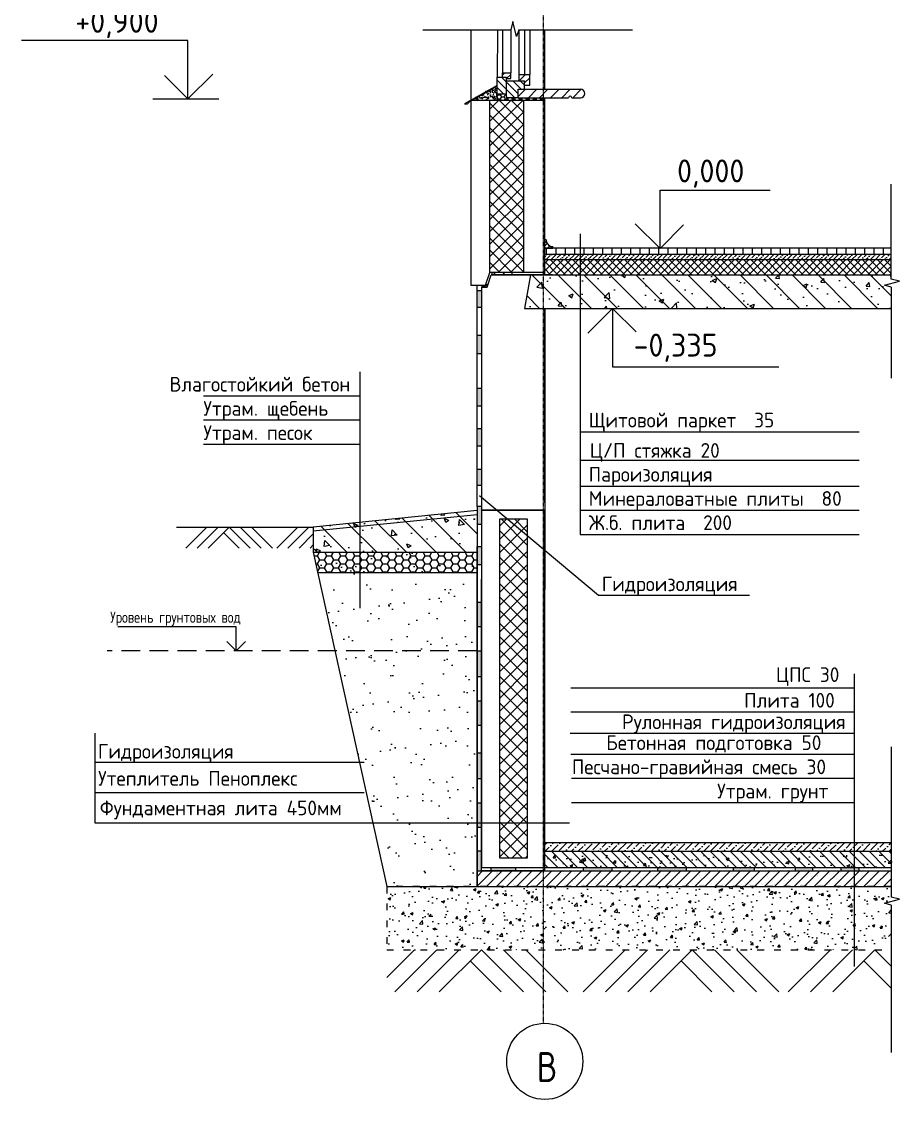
# Model space of a CAD drawing. Header units: inches. Extents: x -2431 to 214825, y 3 to 92804.
# Drawn here: x 187219 to 210677, y 3666 to 32452 of the extents above; entities that cross this region are included whole.
import ezdxf
from ezdxf.enums import TextEntityAlignment as Align

# ---------------------------------------------------------------- set-up
doc = ezdxf.new("R2010")
doc.units = ezdxf.units.IN
doc.header["$MEASUREMENT"] = 0
for name, pattern in [('ACAD_ISO03W100', [30, 12, -18]), ('DASHDOTX2', [50.8, 25.4, -12.7, 0, -12.7]), ('HIDDEN', [0.375, 0.25, -0.125])]:
    doc.linetypes.add(name, pattern=pattern)
for name, color, linetype in [('БЕТОН_ПОДГОТОВКА', 250, 'Continuous'), ('ВЫНОСКИ_Р_СТ', 130, 'Continuous'), ('ГЕРМЕТИК', 50, 'Continuous'), ('НЕНЕСУЩ_СТЕНЫ', 232, 'Continuous'), ('ОКНА_Р_СТ', 90, 'Continuous'), ('ОТМОСТКА', 100, 'Continuous'), ('ПАРКЕТ', 30, 'Continuous'), ('ПЛИТЫ_ПЕРЕКРЫТИЯ', 10, 'Continuous'), ('ПОВ-ТЬ_ЗЕМЛИ', 250, 'Continuous'), ('ПРОКЛАДКА', 250, 'Continuous'), ('ПРОЁМЫ', 134, 'Continuous'), ('РАЗДЕЛИТ_ЛИНИИ', 60, 'Continuous'), ('РЕБРИСТЫЕ_ПАНЕЛИ', 10, 'Continuous'), ('СТЫКИ_ГОРИЗ', 190, 'Continuous'), ('УПРУГ_РЕЗ_ПРОКЛАДКА', 130, 'Continuous'), ('УТЕПЛИТЕЛЬ', 30, 'Continuous'), ('УТРАМБОВ_ГРУНТ', 210, 'Continuous'), ('Фундамент', 30, 'Continuous'), ('ШТРИХ_БП_А', 250, 'Continuous'), ('ШТРИХ_ОТМОСТ', 100, 'Continuous'), ('ШТРИХ_ПП', 20, 'Continuous'), ('ШТРИХ_УРП', 120, 'Continuous'), ('图框_标题栏属性', 1, 'Continuous')]:
    doc.layers.add(name, color=color, linetype=linetype)
doc.styles.add('Arial', font='arial.ttf', dxfattribs={"height": 250})
doc.styles.add('GOST-2.304_Type-B', font='GOST_Common.ttf')
doc.styles.get("Standard").update_dxf_attribs({"font": 'arial.ttf'})
doc.styles.add('Чертеж250', font='', dxfattribs={"height": 250})
doc.styles.get('Чертеж250').set_extended_font_data('GOST type B')

msp = doc.modelspace()

# ---------------------------------------------------------------- hatches: boundary and pattern name
h = msp.add_hatch()
h.set_pattern_fill('ANSI36', color=256, scale=700)
h.set_pattern_definition([(45, (-169450.48, -347814.536), (46.403883, 170.147569), [218.75, -43.75, 0, -43.75])])
h.paths.add_polyline_path([(202149.0399, 26242.46439), (201190.85854, 26242.46439), (201190.85854, 26085.46439), (202149.0399, 26085.46439)])
h.paths.add_polyline_path([(210457.25854, 26242.46439), (202149.0399, 26242.46439), (202149.0399, 26085.46439), (210457.25854, 26085.46439)])
h = msp.add_hatch()
h.set_pattern_fill('ANSI36', color=256, scale=1000)
h.set_pattern_definition([(45, (-169450.48, -347814.54), (66.29126, 243.067956), [312.5, -62.5, 0, -62.5])])
h.paths.add_polyline_path([(209473.82683, 10527.25629), (201190.85854, 10527.25629), (201190.85854, 10294.0015), (209473.82683, 10294.0015)])
h.paths.add_polyline_path([(210457.25854, 10527.25629), (209473.82683, 10527.25629), (209473.82683, 10294.0015), (210457.25854, 10294.0015)])
h = msp.add_hatch()
h.set_pattern_fill('ANSI31', color=256, scale=1500, angle=90)
h.set_pattern_definition([(135, (-169450.48, -347814.54), (-132.58252, -132.58252), [])])
h.paths.add_polyline_path([(209473.82683, 10294.0015), (201190.85854, 10294.0015), (201190.85854, 9860.97977), (209473.82683, 9860.97977)])
h.paths.add_polyline_path([(210457.25854, 10294.0015), (209473.82683, 10294.0015), (209473.82683, 9860.97977), (210457.25854, 9860.97977)])
h = msp.add_hatch()
h.set_pattern_fill('ANSI31', color=256, scale=1500)
h.set_pattern_definition([(45, (-169450.48, -347814.54), (-132.58252, 132.58252), [])])
h.paths.add_polyline_path([(209473.82683, 9769.25265), (200629.25854, 9769.25265), (200629.25854, 9348.90348), (209473.82683, 9348.90348)])
h.paths.add_polyline_path([(200629.25854, 9769.25265), (199389.86532, 9769.25265), (199389.86532, 9348.90348), (199506.05854, 9348.90348), (200629.25854, 9348.90348)])
h.paths.add_polyline_path([(210457.25854, 9769.25265), (209473.82683, 9769.25265), (209473.82683, 9348.90348), (210457.25854, 9348.90348)])
h = msp.add_hatch()
h.set_pattern_fill('AR-CONC', color=256, scale=100)
h.set_pattern_definition([(50, (-169450.5, -347814.54), (717.2602, -62.75213), [75, -825]), (355, (-169450.5, -347814.5), (-138.7513, 752.1921), [60, -660]), (100.45144, (-169390.7, -347819.76), (578.50885, 689.44), [63.7402, -701.1421]), (46.1842, (-169450.5, -347614.5), (1067.2413, -165.5193), [112.5, -1237.5]), (96.63564, (-169361.5, -347628.3), (934.662, 974.1186), [95.6103, -1051.7138]), (351.18416, (-169450.5, -347614.5), (934.662, 974.1186), [90, -990]), (21, (-169350.5, -347664.54), (596.90705, -402.6189), [75, -825]), (326, (-169350.5, -347664.5), (243.3153, 725.15), [60, -660]), (71.45144, (-169300.74, -347698.1), (840.2224, 322.53115), [63.7402, -701.1421]), (37.5, (-169450.48, -347814.54), (12.15986, 332.89385), [0, -652, 0, -670, 0, -662.5]), (7.5, (-169450.48, -347814.54), (263.06954, 394.4117), [0, -382, 0, -637, 0, -252.5]), (327.5, (-169673.48, -347814.54), (533.82244, -22.55487), [0, -250, 0, -780, 0, -1035]), (317.5, (-169773.5, -347814.54), (583.18617, 100.105), [0, -325, 0, -518, 0, -735])])
h.paths.add_polyline_path([(209473.82683, 9348.90348), (200629.25854, 9348.90348), (200629.25854, 7664.10348), (209473.82683, 7664.10348)])
h.paths.add_polyline_path([(200629.25854, 9348.90348), (196978.85854, 9348.90348), (196978.85854, 7664.10348), (200629.25854, 7664.10348)])
h.paths.add_polyline_path([(210457.25854, 9348.90348), (209473.82683, 9348.90348), (209473.82683, 7664.10348), (210457.25854, 7664.10348)])
at = {"layer": 'ОКНА_Р_СТ'}
h = msp.add_hatch(dxfattribs=at)
h.set_pattern_fill('ANSI31', color=0, scale=1123.2, angle=90, style=0)
h.set_pattern_definition([(135, (125277.64, 83896.89), (-99.2778, -99.2778), [])])
h.paths.add_polyline_path([(200179.97854, 30802.02348), (200179.97854, 30970.50348), (199927.25854, 30970.50348), (199927.25854, 30521.22348), (200179.97854, 30521.22348)])
h.paths.add_polyline_path([(200491.6936, 30643.50653), (200660.1736, 30643.50653), (200660.1736, 30868.14653), (200179.97854, 30868.14653), (200179.97854, 30802.02348), (200179.97854, 30418.86653), (200491.6936, 30418.86653)])
h = msp.add_hatch(dxfattribs=at)
h.set_pattern_fill('ANSI31', color=0, scale=1123.2, style=0)
h.set_pattern_definition([(45, (125277.64, 83896.89), (-99.2778, 99.2778), [])])
h.paths.add_polyline_path([(200660.1736, 30868.14653), (200660.1736, 30755.82653), (200797.73854, 30755.82653), (200797.73854, 31036.62653), (200516.93854, 31036.62653), (200516.93854, 30868.14653)])
h.paths.add_polyline_path([(200179.97854, 30970.50348), (200179.97854, 30927.9615), (200292.29854, 30927.9615), (200292.29854, 31082.82348), (200067.65854, 31082.82348), (200067.65854, 30970.50348)])
h = msp.add_hatch(dxfattribs=at)
h.set_pattern_fill('AR-SAND', color=0, scale=56.16, style=0)
h.set_pattern_definition([(37.5, (125277.64, 83896.89), (-3.53771, 108.21042), [0, -85.3632, 0, -95.472, 0, -91.26]), (7.5, (125277.64, 83896.89), (99.39066, 158.49172), [0, -46.0512, 0, -76.9392, 0, -29.484]), (327.5, (125208.57, 83896.89), (174.89021, 0.31781), [0, -28.08, 0, -101.088, 0, -131.976]), (317.5, (125208.57, 83896.89), (168.82407, 49.29026), [0, -14.04, 0, -66.2688, 0, -75.816])])
h.paths.add_polyline_path([(199927.25854, 30521.22348), (199927.25854, 30758.04337), (199225.25854, 30352.74348), (199927.25854, 30352.74348)])
h = msp.add_hatch(dxfattribs=at)
h.set_pattern_fill('HONEY', color=0, scale=505.44, style=0)
h.set_pattern_definition([(0, (125277.643, 83896.887), (94.77, 54.715485), [63.18, -126.36]), (120, (125277.643, 83896.887), (-94.77, 54.715485), [63.18, -126.36]), (60, (125277.643, 83896.887), (2e-07, 109.43097), [-126.36, 63.18])])
h.paths.add_polyline_path([(201190.85854, 30352.74348), (201190.85854, 30418.86653), (200491.6936, 30418.86653), (200179.97854, 30418.86653), (200179.97854, 30521.22348), (199927.25854, 30521.22348), (199927.25854, 30352.74348)])
h = msp.add_hatch(dxfattribs=at)
h.set_pattern_fill('ANSI31', color=0, scale=1684.8, style=0)
h.set_pattern_definition([(45, (125277.64, 83896.89), (-148.9167, 148.9167), [])])
edge = h.paths.add_edge_path()
edge.add_arc((202263.29858, 92928.06188), 62509.59749, 269.7944799787, 270.2055200213, ccw=False)
edge.add_line((202039.07707, 30418.86653), (202156.19992, 30418.86653))
edge.add_arc((202156.19992, 30531.18653), 112.32, 270, 450)
edge.add_line((202156.19992, 30643.50653), (200491.6936, 30643.50653))
edge.add_line((200491.6936, 30643.50653), (200491.6936, 30418.86653))
edge.add_line((200491.6936, 30418.86653), (202487.52009, 30418.86653))
at = {"layer": 'ПАРКЕТ'}
h = msp.add_hatch(dxfattribs=at)
h.set_pattern_fill('ANSI32', color=0, scale=393.12, style=0)
h.set_pattern_definition([(45, (125277.64, 84039.68), (-104.24168, 104.24168), []), (45, (125347.14, 84039.68), (-104.24168, 104.24168), [])])
h.paths.add_polyline_path([(201235.78654, 26620.49966), (201190.85854, 26620.49966), (201190.85854, 26395.85966), (201415.49854, 26395.85966), (201415.49854, 26440.78766, -0.4142135624)])
at = {"layer": 'ПРОКЛАДКА'}
h = msp.add_hatch(dxfattribs=at)
h.set_pattern_fill('ANSI31', color=0, scale=1404, style=0)
h.set_pattern_definition([(45, (125277.64, 67048.89), (-124.09724, 124.09724), [])])
h.paths.add_polyline_path([(200330.26611, 25691.46348), (200330.26611, 25747.62348), (199796.74611, 25747.62348), (199796.74611, 25691.46348)])
at = {"layer": 'УТЕПЛИТЕЛЬ'}
h = msp.add_hatch(dxfattribs=at)
h.set_pattern_fill('ANSI37', color=0, scale=1853.28, style=0)
h.set_pattern_definition([(45, (125277.64, 67048.89), (-163.80836, 163.80836), []), (135, (125277.64, 67048.89), (-163.80836, -163.80836), [])])
h.paths.add_polyline_path([(199723.79455, 26980.30842), (199727.86348, 26758.50348), (199727.86348, 25747.62348), (200629.25854, 25747.62348), (200629.25854, 30352.74348), (199727.86348, 30352.74348), (199727.86348, 29844.46842), (199723.79455, 29622.66348)])
h = msp.add_hatch(dxfattribs=at)
h.set_pattern_fill('ANSI37', color=0, scale=1123.2, style=0)
h.set_pattern_definition([(45, (125277.64, 83896.89), (-99.2778, 99.2778), []), (135, (125277.64, 83896.89), (-99.2778, -99.2778), [])])
h.paths.add_polyline_path([(210457.25854, 26087.46439), (201190.85854, 26087.46439), (201190.85854, 25691.46348), (210457.25854, 25691.46348)])
at = {"layer": 'Фундамент'}
h = msp.add_hatch(dxfattribs=at)
h.set_pattern_fill('ANSI31', color=256, scale=2000, angle=45)
h.paths.add_polyline_path([(202149.0399, 26395.85966), (201190.85854, 26395.85966), (201190.85854, 26242.46439), (202149.0399, 26242.46439)])
h.paths.add_polyline_path([(210457.25854, 26395.85966), (202149.0399, 26395.85966), (202149.0399, 26242.46439), (210457.25854, 26242.46439)])
h = msp.add_hatch(color=256, dxfattribs=at)
h.dxf.hatch_style = 1
h.paths.add_polyline_path([(199506.05854, 25273.31888), (199389.86532, 25273.4046), (199389.86532, 24826.49648), (199506.05854, 24826.41076)])
h.paths.add_polyline_path([(199506.05854, 24077.64858), (199389.86532, 24077.64858), (199389.86532, 23585.29607), (199506.05854, 23585.29607)])
h.paths.add_polyline_path([(199506.05854, 22658.51514), (199389.86532, 22658.51514), (199389.86532, 22185.47057), (199506.05854, 22185.47057)])
h.paths.add_polyline_path([(199506.05854, 21585.21247), (199389.86532, 21585.29818), (199389.86532, 21121.90771), (199506.05854, 21121.822)])
h.paths.add_polyline_path([(199506.05854, 20494.39966), (199389.86532, 20494.39966), (199389.86532, 20069.62506), (199506.05854, 20069.53934)])
h.paths.add_polyline_path([(199506.05854, 19401.54348), (199506.24835, 19499.82097), (199389.86532, 19501.35744), (199389.86532, 19026.27489), (199506.05854, 19026.27489)])
h.paths.add_polyline_path([(199506.05854, 16945.11251), (199389.86532, 16945.11251), (199389.86532, 16298.10218), (199506.05854, 16298.10218)])
h.paths.add_polyline_path([(199506.05854, 15643.15582), (199389.86532, 15643.15582), (199389.86532, 14958.13283), (199506.05854, 14958.13283)])
h.paths.add_polyline_path([(199506.05854, 14309.92486), (199389.86532, 14309.92486), (199389.86532, 13662.91452), (199506.05854, 13662.91452)])
h.paths.add_polyline_path([(199506.05854, 12920.42348), (199389.86532, 12920.42348), (199389.86532, 12235.40048), (199506.05854, 12235.40048)])
h.paths.add_polyline_path([(199506.05854, 11587.19251), (199389.86532, 11587.19251), (199389.86532, 11048.46439), (199506.05854, 11048.46439)])
h.paths.add_polyline_path([(199506.05854, 11048.46439), (199389.86532, 11048.46439), (199389.86532, 10940.18218), (199506.05854, 10940.18218)])
h.paths.add_polyline_path([(199506.05854, 10303.1147), (199389.86532, 10303.1147), (199389.86532, 9769.25265), (199506.05854, 9769.25265), (199506.12621, 9860.97977), (199506.05854, 9860.97977)])
h.paths.add_polyline_path([(200414.83302, 9860.97977), (199762.04143, 9860.97977), (199762.04143, 9769.25265), (200414.83302, 9769.25265)])
h.paths.add_polyline_path([(202989.57048, 9860.97977), (202221.61571, 9860.97977), (202221.61571, 9769.25265), (202989.57048, 9769.25265)])
h.paths.add_polyline_path([(204981.65854, 9860.97977), (204212.93112, 9860.97977), (204212.93112, 9769.25265), (204981.65854, 9769.25265)])
h.paths.add_polyline_path([(206798.33117, 9860.97977), (206232.26598, 9860.97977), (206232.26598, 9769.25265), (206798.33117, 9769.25265)])
h.paths.add_polyline_path([(208358.15435, 9860.97977), (207886.43376, 9860.97977), (207886.43376, 9769.25265), (208358.15435, 9769.25265)])
h.paths.add_polyline_path([(209473.82683, 9860.97977), (209112.90753, 9860.97977), (209112.90753, 9769.25265), (209473.82683, 9769.25265)])
h.paths.add_polyline_path([(209590.91833, 9860.97977), (209473.82683, 9860.97977), (209473.82683, 9769.25265), (209590.91833, 9769.25265)])
h = msp.add_hatch(dxfattribs=at)
h.set_pattern_fill('ANSI37', color=256, scale=2000)
h.paths.add_polyline_path([(200732.34537, 19168.7573), (200002.18251, 19168.7573), (200002.18251, 11048.46439), (200732.34537, 11048.46439)])
h.paths.add_polyline_path([(200732.34537, 11048.46439), (200002.18251, 11048.46439), (200002.18251, 10112.16002), (200732.34537, 10112.16002)])
h = msp.add_hatch(color=256, dxfattribs=at)
h.dxf.hatch_style = 1
h.paths.add_polyline_path([(199506.05854, 18436.99423), (199389.86532, 18436.99423), (199389.86532, 17946.55661), (199506.05854, 17946.55661)])
h = msp.add_hatch(dxfattribs=at)
h.set_pattern_fill('AR-SAND', color=256, scale=500)
h.paths.add_polyline_path([(199389.86532, 18278.34348), (196663.99179, 18278.34348), (196270.32679, 17884.67848), (196270.32679, 18278.34348), (195013.25854, 18278.34348), (195593.33129, 15643.15582), (199389.86532, 15643.15582)])
h = msp.add_hatch(dxfattribs=at)
h.set_pattern_fill('HONEY', color=256, scale=1000)
h.paths.add_polyline_path([(199389.86532, 18278.34348), (196270.32679, 18278.34348), (196270.32679, 17741.68301), (199389.86532, 17741.68301)])
h.paths.add_polyline_path([(196270.32679, 18278.34348), (195013.25854, 18278.34348), (195131.39135, 17741.68301), (196270.32679, 17741.68301)])
h = msp.add_hatch(dxfattribs=at)
h.set_pattern_fill('AR-SAND', color=256, scale=500)
h.paths.add_polyline_path([(199389.86532, 15643.15582), (195593.33129, 15643.15582), (196604.74136, 11048.46439), (199389.86532, 11048.46439)])
h.paths.add_polyline_path([(199389.86532, 11048.46439), (196604.74136, 11048.46439), (196978.85854, 9348.90348), (199389.86532, 9348.90348)])
at = {"layer": 'ШТРИХ_БП_А'}
h = msp.add_hatch(dxfattribs=at)
h.set_pattern_fill('AR-CONC', color=0, scale=112.32, style=0)
h.set_pattern_definition([(50, (125309, 83279), (805.6266, -70.4832), [84.24, -926.64]), (355, (125309, 83279), (-155.8455, 844.862), [67.392, -741.312]), (100.4514, (125376.15, 83273.1), (649.782, 774.3785), [71.593, -787.523]), (46.1842, (125309, 83503.6), (1198.725, -185.911), [126.36, -1389.96]), (96.6356, (125408.9, 83488.1), (1049.813, 1094.129), [107.39, -1181.284]), (351.1842, (125309, 83503.6), (1049.812, 1094.13), [101.088, -1111.968]), (21, (125421.34, 83447.46), (670.446, -452.2215), [84.24, -926.64]), (326, (125421.3, 83447.5), (273.292, 814.4885), [67.392, -741.312]), (71.4514, (125477.2, 83409.8), (943.738, 362.266), [71.593, -787.523]), (37.5, (125309.02, 83278.98), (13.65795, 373.9064), [0, -732.3264, 0, -752.544, 0, -744.12]), (7.5, (125309, 83278.98), (295.4797, 443.0032), [0, -429.0624, 0, -715.4784, 0, -283.608]), (327.5, (125058.54, 83278.98), (599.5894, -25.3336), [0, -280.8, 0, -876.096, 0, -1162.512]), (317.5, (124946.2, 83279), (655.0347, 112.438), [0, -365.04, 0, -581.8176, 0, -825.552])])
h.paths.add_polyline_path([(210488.63177, 10191.15529), (201222.23177, 10191.15529), (201222.23177, 10134.99529), (201208.86187, 10177.72012), (201190.85854, 9860.97977), (210457.25854, 9860.97977)])
at = {"layer": 'ШТРИХ_ОТМОСТ'}
h = msp.add_hatch(dxfattribs=at)
h.set_pattern_fill('ANSI31', color=0, scale=4492.8, style=0)
h.set_pattern_definition([(135, (181919.44, 83896.9), (397.111, 397.111), [])])
h.paths.add_polyline_path([(199389.86532, 18278.34348), (199389.86532, 19401.54348), (195013.25854, 18952.26348), (195013.25854, 18278.34348)])
h = msp.add_hatch(dxfattribs=at)
h.set_pattern_fill('AR-CONC', color=0, scale=168.48, style=0)
h.set_pattern_definition([(130, (181919.4, 83896.9), (-1208.44, -105.725), [126.36, -1389.96]), (185, (181919.4, 83896.9), (233.768, 1267.293), [101.088, -1111.968]), (79.5486, (181818.7, 83888.1), (-974.673, 1161.568), [107.39, -1181.284]), (133.8158, (181919.4, 84233.8), (-1798.088, -278.866), [189.54, -2084.94]), (83.3644, (181769.6, 84210.6), (-1574.72, 1641.194), [161.084, -1771.926]), (188.8158, (181919.4, 84233.8), (-1574.72, 1641.195), [151.63, -1667.95]), (159, (181751, 84149.6), (-1005.669, -678.332), [126.36, -1389.96]), (214, (181751, 84149.6), (-409.938, 1221.733), [101.088, -1111.968]), (108.5486, (181667.2, 84093.1), (-1415.607, 543.4), [107.39, -1181.284]), (142.5, (181919.44, 83896.9), (-20.487, 560.8596), [0, -1098.4896, 0, -1128.816, 0, -1116.18]), (172.5, (181919.44, 83896.9), (-443.2196, 664.505), [0, -643.5936, 0, -1073.2176, 0, -425.412]), (212.5, (182295.15, 83896.9), (-899.384, -38.0004), [0, -421.2, 0, -1314.144, 0, -1743.768]), (222.5, (182463.6, 83896.9), (-982.552, 168.657), [0, -547.56, 0, -872.726, 0, -1238.328])])
h.paths.add_polyline_path([(199389.86532, 18278.34348), (199389.86532, 19389.92415), (195013.25854, 18952.26348), (195013.25854, 18278.34348)])
at = {"layer": 'ШТРИХ_ПП'}
h = msp.add_hatch(dxfattribs=at)
h.set_pattern_fill('AR-CONC', color=0, scale=168.48, style=0)
h.set_pattern_definition([(50, (125277.6, 83896.9), (1208.44, -105.725), [126.36, -1389.96]), (355, (125277.6, 83896.9), (-233.768, 1267.293), [101.088, -1111.968]), (100.4514, (125378.3, 83888.1), (974.673, 1161.568), [107.39, -1181.284]), (46.1842, (125277.6, 84233.8), (1798.088, -278.866), [189.54, -2084.94]), (96.6356, (125427.5, 84210.6), (1574.72, 1641.194), [161.084, -1771.926]), (351.1842, (125277.6, 84233.8), (1574.72, 1641.195), [151.632, -1667.952]), (21, (125446.1, 84149.6), (1005.669, -678.332), [126.36, -1389.96]), (326, (125446.1, 84149.6), (409.938, 1221.733), [101.088, -1111.968]), (71.4514, (125529.9, 84093.1), (1415.607, 543.4), [107.39, -1181.284]), (37.5, (125277.64, 83896.9), (20.487, 560.8596), [0, -1098.4896, 0, -1128.816, 0, -1116.18]), (7.5, (125277.64, 83896.9), (443.2196, 664.505), [0, -643.5936, 0, -1073.2176, 0, -425.412]), (327.5, (124901.93, 83896.9), (899.384, -38.0004), [0, -421.2, 0, -1314.144, 0, -1743.768]), (317.5, (124733.45, 83896.9), (982.552, 168.657), [0, -547.56, 0, -872.7264, 0, -1238.328])])
h.paths.add_polyline_path([(210457.25854, 25691.46348), (200818.36452, 25691.46348), (200659.92415, 24792.90348), (210457.25854, 24792.90348)])
h = msp.add_hatch(dxfattribs=at)
h.set_pattern_fill('ANSI31', color=0, scale=3931.2, angle=90, style=0)
h.set_pattern_definition([(135, (125277.64, 83896.9), (-347.4723, -347.4723), [])])
h.paths.add_polyline_path([(210457.25854, 25691.46348), (200818.36452, 25691.46348), (200659.92415, 24792.90348), (210457.25854, 24792.90348)])
at = {"layer": 'ШТРИХ_УРП'}
h = msp.add_hatch(dxfattribs=at)
h.set_pattern_fill('HONEY', color=0, scale=280.8, style=0)
h.set_pattern_definition([(0, (125277.643, 67048.887), (52.65, 30.397492), [35.1, -70.2]), (120, (125277.643, 67048.887), (-52.65, 30.397492), [35.1, -70.2]), (60, (125277.643, 67048.887), (1e-07, 60.794983), [-70.2, 35.1])])
h.paths.add_polyline_path([(199683.72839, 25430.05206), (199671.95292, 25432.89642), (199553.02482, 25354.50348), (199659.18117, 25354.50348)])

# ---------------------------------------------------------------- linework, layer by layer
for p, q in [((191666.19738, 31945.38379), (187219.16673, 31945.38379)), ((191666.19738, 30385.46439), (191666.19738, 31945.38379)), ((191666.19738, 30385.46439), (191036.78403, 31014.87774)), ((191666.19738, 30385.46439), (192327.3395, 31046.60651)), ((190726.83419, 30385.46439), (192494.99553, 30385.46439)), ((204279.65854, 26390.64897), (204279.65854, 27950.56838)), ((204279.65854, 27950.56838), (207224.98417, 27950.56838)), ((204279.65854, 26390.64897), (203618.51643, 27051.79109)), ((204279.65854, 26390.64897), (204909.07189, 27020.06232)), ((201190.85854, 26085.46439), (201190.85854, 26242.46439)), ((201190.85854, 25691.46348), (200360.20456, 25691.46348)), ((201408.74011, 25691.46348), (201190.85854, 25691.46348)), ((201190.85854, 24736.74348), (201190.85854, 24792.90348)), ((203008.6336, 24792.90348), (202347.49148, 24131.76136)), ((203008.6336, 24792.90348), (203008.6336, 23232.98407)), ((203008.6336, 24792.90348), (203638.04694, 24163.49013)), ((203008.6336, 23232.98407), (207455.66424, 23232.98407)), ((199389.86532, 19501.35744), (199389.86532, 9348.90348)), ((199506.05854, 19499.82348), (199389.86532, 19501.35744)), ((199389.86532, 19026.27489), (199506.05854, 19026.27489)), ((199389.86532, 16945.11251), (199506.05854, 16945.11251)), ((199389.86532, 16298.10218), (199506.05854, 16298.10218)), ((199389.86532, 15643.15582), (199506.05854, 15643.15582)), ((199389.86532, 14958.13283), (199506.05854, 14958.13283)), ((209473.82683, 14645.46439), (201893.51992, 14645.46439)), ((199389.86532, 14309.92486), (199506.05854, 14309.92486)), ((209473.82683, 14006.46439), (201893.51992, 14006.46439)), ((199389.86532, 13662.91452), (199506.05854, 13662.91452)), ((189182.51992, 11048.46439), (189182.51992, 13447.19788)), ((190620.01992, 12666.46439), (189182.51992, 12666.46439)), ((196370.51992, 12666.46439), (190620.01992, 12666.46439)), ((199389.86532, 12920.42348), (199506.05854, 12920.42348)), ((199389.86532, 12235.40048), (199506.05854, 12235.40048)), ((190620.01992, 11857.46439), (189182.51992, 11857.46439)), ((196370.51992, 11857.46439), (190620.01992, 11857.46439)), ((199389.86532, 11587.19251), (199506.05854, 11587.19251)), ((190655.01992, 11048.46439), (189182.51992, 11048.46439)), ((201864.01992, 11048.46439), (190655.01992, 11048.46439)), ((199389.86532, 10940.18218), (199506.05854, 10940.18218)), ((201190.85854, 10527.25629), (210457.25854, 10527.25629)), ((199389.86532, 10303.1147), (199506.05854, 10303.1147)), ((201190.85854, 10294.0015), (210457.25854, 10294.0015)), ((199762.04143, 9860.97977), (199762.04143, 9769.25265)), ((200414.83302, 9860.97977), (200414.83302, 9769.25265)), ((201190.85854, 9860.97977), (201190.85854, 9769.25265)), ((202221.61571, 9860.97977), (202221.61571, 9769.25265)), ((202989.57048, 9860.97977), (202989.57048, 9769.25265)), ((204212.93112, 9860.97977), (204212.93112, 9769.25265)), ((204981.65854, 9860.97977), (204981.65854, 9769.25265)), ((206232.26598, 9860.97977), (206232.26598, 9769.25265)), ((206798.33117, 9860.97977), (206798.33117, 9769.25265)), ((207886.43376, 9860.97977), (207886.43376, 9769.25265)), ((208358.15435, 9860.97977), (208358.15435, 9769.25265)), ((209112.90753, 9860.97977), (209112.90753, 9769.25265)), ((209590.91833, 9860.97977), (209590.91833, 9769.25265)), ((199389.86532, 9769.25265), (210457.25854, 9769.25265)), ((199389.86532, 9348.90348), (199506.05854, 9348.90348))]:
    msp.add_line(p, q)
at = {"layer": 'БЕТОН_ПОДГОТОВКА', "color": 0}
for p, q in [((199506.05854, 9860.97977), (210457.25854, 9860.97977)), ((199506.05854, 9348.90348), (210457.25854, 9348.90348))]:
    msp.add_line(p, q, dxfattribs=at)
at = {"layer": 'ВЫНОСКИ_Р_СТ', "color": 0}
for p, q in [((202149.0399, 26783.13328), (202149.0399, 18754.46439)), ((196270.32679, 16784.5658), (196270.32679, 23097.35071)), ((196270.32679, 22451.51071), (192078.89207, 22451.51071)), ((196270.32679, 21805.67071), (192078.89207, 21805.67071)), ((202149.0399, 21494.46439), (209598.50632, 21494.46439)), ((196270.32679, 21159.83071), (192078.89207, 21159.83071)), ((202149.0399, 20739.96439), (209598.50632, 20739.96439)), ((202149.0399, 20046.14439), (209598.50632, 20046.14439)), ((202637.93576, 17119.96439), (199457.12356, 19781.29026)), ((202149.0399, 19400.30439), (209598.50632, 19400.30439)), ((202149.0399, 18754.46439), (209598.50632, 18754.46439)), ((206666.54692, 17119.96439), (202637.93576, 17119.96439)), ((209473.82683, 7212.06944), (209473.82683, 15029.46439)), ((209473.82683, 13435.18984), (201881.51992, 13435.18984)), ((209473.82683, 12879.01435), (201893.51992, 12879.01435)), ((209473.82683, 12233.17435), (201916.51992, 12233.17435)), ((209473.82683, 11587.33435), (201916.51992, 11587.33435))]:
    msp.add_line(p, q, dxfattribs=at)
at = {"layer": 'ГЕРМЕТИК', "color": 0, "const_width": 28.08}
msp.add_lwpolyline([(199516.90022, 25381.95234, 1), (199544.98022, 25381.95234, 1)], format="xyb", close=True, dxfattribs=at)
at = {"layer": 'НЕНЕСУЩ_СТЕНЫ', "color": 0}
for p, q in [((199225.25854, 30352.74348), (199225.25854, 25410.66348)), ((199225.25854, 30352.74348), (201190.85854, 30352.74348)), ((199727.86348, 29844.46842), (199727.86348, 30352.74348)), ((200629.25854, 30352.74348), (200629.25854, 25747.62348)), ((201190.85854, 30418.86653), (201190.85854, 30352.74348)), ((201190.85854, 30352.74348), (201190.85854, 25747.62348)), ((199727.86348, 26758.50348), (199727.86348, 29844.46842)), ((199727.86348, 25747.62348), (199727.86348, 26758.50348)), ((199506.05854, 25354.50348), (199506.05854, 19598.10348)), ((201190.85854, 24736.74348), (201190.85854, 19598.10348)), ((201190.85854, 19401.54348), (199506.05854, 19401.54348))]:
    msp.add_line(p, q, dxfattribs=at)
at = {"layer": 'ОКНА_Р_СТ', "color": 0}
for p, q in [((199933.75474, 32230.76681), (199927.25854, 30970.50348)), ((200067.65854, 32230.76681), (200067.65854, 31082.82348)), ((200292.29854, 32230.76681), (200292.29854, 31082.82348)), ((200516.93854, 31036.62653), (200516.93854, 32230.76681)), ((200657.33854, 32230.76681), (200657.33854, 31036.62653)), ((200797.73854, 32230.76681), (200797.73854, 31036.62653)), ((199927.25854, 30521.22348), (199927.25854, 30970.50348)), ((199927.25854, 30970.50348), (200179.97854, 30970.50348)), ((200067.65854, 31082.82348), (200292.29854, 31082.82348)), ((200067.65854, 30970.50348), (200067.65854, 31082.82348)), ((200179.97854, 30802.02348), (200179.97854, 30970.50348)), ((200179.97854, 30927.9615), (200292.29854, 30927.9615)), ((200179.97854, 30868.14653), (200660.1736, 30868.14653)), ((200179.97854, 30418.86653), (200179.97854, 30802.02348)), ((200292.29854, 30927.9615), (200292.29854, 31082.82348)), ((200516.93854, 30868.14653), (200516.93854, 31036.62653)), ((200516.93854, 31036.62653), (200797.73854, 31036.62653)), ((200660.1736, 30643.50653), (200660.1736, 30868.14653)), ((200797.73854, 30755.82653), (200797.73854, 31036.62653)), ((199927.25854, 30352.74348), (199927.25854, 30521.22348)), ((199927.25854, 30521.22348), (200179.97854, 30521.22348)), ((200491.6936, 30418.86653), (200491.6936, 30643.50653)), ((200491.6936, 30643.50653), (202156.19992, 30643.50653)), ((200660.1736, 30755.82653), (200797.73854, 30755.82653)), ((200491.6936, 30418.86653), (200179.97854, 30418.86653)), ((200491.6936, 30418.86653), (201837.71421, 30418.86653)), ((201921.95421, 30418.86653), (202156.19992, 30418.86653))]:
    msp.add_line(p, q, dxfattribs=at)
for centre, radius, start, end in [((202156.19992, 30531.18653), 112.32, 270, 90), ((201879.83421, 30418.86653), 42.12, 0, 180)]:
    msp.add_arc(centre, radius, start, end, dxfattribs=at)
at = {"layer": 'ОТМОСТКА', "color": 0}
for p, q in [((199389.86532, 19389.92415), (195013.25854, 18952.26348)), ((199389.86532, 19277.04395), (195013.25854, 18839.38327)), ((195013.25854, 18952.26348), (195013.25854, 18278.34348))]:
    msp.add_line(p, q, dxfattribs=at)
at = {"layer": 'ПАРКЕТ', "color": 0}
msp.add_lwpolyline([(201235.78654, 26620.49966), (201190.85854, 26620.49966), (201190.85854, 26395.85966), (201415.49854, 26395.85966), (201415.49854, 26440.78766)], dxfattribs=at)
msp.add_arc((201415.49854, 26620.49966), 179.712, 180, 270, dxfattribs=at)
at = {"layer": 'ПЛИТЫ_ПЕРЕКРЫТИЯ', "color": 0}
for p, q in [((200818.36452, 25691.46348), (200659.92415, 24792.90348)), ((200818.36452, 25691.46348), (210457.25854, 25691.46348)), ((200659.92415, 24792.90348), (210457.25854, 24792.90348))]:
    msp.add_line(p, q, dxfattribs=at)
at = {"layer": 'ПОВ-ТЬ_ЗЕМЛИ', "color": 0}
msp.add_line((191360.11556, 18952.26348), (195013.25854, 18952.26348), dxfattribs=at)
at = {"layer": 'ПРОКЛАДКА', "color": 0}
for p, q in [((199796.74611, 25691.46348), (199796.74611, 25747.62348)), ((200330.26611, 25691.46348), (200330.26611, 25747.62348))]:
    msp.add_line(p, q, dxfattribs=at)
at = {"layer": 'ПРОЁМЫ', "color": 0}
for p, q in [((199225.25854, 32230.76681), (199225.25854, 30352.74348)), ((201190.85854, 32230.76681), (201190.85854, 30643.50653))]:
    msp.add_line(p, q, dxfattribs=at)
at = {"layer": 'РАЗДЕЛИТ_ЛИНИИ', "color": 0}
for p, q in [((200346.28929, 32450.9571), (200292.29854, 32230.76681)), ((200448.6857, 32051.22468), (200346.28929, 32450.9571)), ((197944.23059, 32230.76681), (200292.29854, 32230.76681)), ((200504.53819, 32230.76681), (200448.6857, 32051.22468)), ((200504.53819, 32230.76681), (203540.79792, 32230.76681)), ((210457.25854, 25568.96584), (210457.25854, 28107.6555)), ((210277.71641, 25412.57868), (210677.44883, 25514.9751)), ((210457.25854, 25356.7262), (210277.71641, 25412.57868)), ((210677.44883, 25514.9751), (210457.25854, 25568.96584)), ((210457.25854, 25356.7262), (210457.25854, 22928.77006)), ((210457.25854, 13078.59097), (210457.25854, 9066.49641)), ((210277.71641, 8910.10925), (210677.44883, 9012.50567)), ((210677.44883, 9012.50567), (210457.25854, 9066.49641)), ((210457.25854, 8854.25676), (210277.71641, 8910.10925)), ((210457.25854, 8854.25676), (210457.25854, 4923.82729))]:
    msp.add_line(p, q, dxfattribs=at)
at = {"layer": 'РЕБРИСТЫЕ_ПАНЕЛИ', "color": 0}
for p, q in [((199506.05854, 19401.54348), (201190.85854, 19401.54348)), ((199506.05854, 19401.54348), (199506.05854, 9860.97977)), ((201190.85854, 19401.54348), (199506.05854, 19401.54348)), ((201190.85854, 9860.97977), (201190.85854, 19401.54348)), ((201190.85854, 11089.86348), (201190.85854, 11426.82348)), ((197718.72783, 7664.10348), (196978.85854, 6924.23418)), ((198314.39459, 7664.10348), (197191.19459, 6540.90348)), ((198910.06134, 7664.10348), (197786.86134, 6540.90348)), ((199505.72809, 7664.10348), (198382.52809, 6540.90348)), ((199505.72809, 7664.10348), (200628.92809, 6540.90348)), ((200101.39484, 7664.10348), (201224.59484, 6540.90348)), ((200697.0616, 7664.10348), (201820.2616, 6540.90348)), ((203351.1574, 7664.10348), (202227.9574, 6540.90348)), ((203946.82415, 7664.10348), (202823.62415, 6540.90348)), ((204542.49091, 7664.10348), (203419.29091, 6540.90348)), ((205138.15766, 7664.10348), (204014.95766, 6540.90348)), ((205138.15766, 7664.10348), (206261.35766, 6540.90348)), ((205733.82441, 7664.10348), (206857.02441, 6540.90348)), ((206329.49116, 7664.10348), (207452.69116, 6540.90348)), ((208831.19755, 7664.10348), (207707.99755, 6540.90348)), ((209426.8643, 7664.10348), (208303.6643, 6540.90348)), ((210022.53105, 7664.10348), (208899.33105, 6540.90348)), ((210022.53105, 7664.10348), (210457.25854, 7229.37599)), ((199207.89472, 7366.2701), (200033.26134, 6540.90348)), ((204840.32428, 7366.2701), (205665.69091, 6540.90348)), ((209724.69767, 7366.2701), (210457.25854, 6633.70923))]:
    msp.add_line(p, q, dxfattribs=at)
at = {"layer": 'СТЫКИ_ГОРИЗ', "color": 0}
for p, q in [((199618.37854, 25410.66348), (199727.86348, 25747.62348)), ((199659.18117, 25354.50348), (199768.66611, 25691.46348)), ((201190.85854, 25747.62348), (199727.86348, 25747.62348)), ((200360.20456, 25691.46348), (199768.66611, 25691.46348)), ((199225.25854, 25410.66348), (199618.37854, 25410.66348)), ((199506.05854, 25354.50348), (199659.18117, 25354.50348))]:
    msp.add_line(p, q, dxfattribs=at)
at = {"layer": 'УПРУГ_РЕЗ_ПРОКЛАДКА', "color": 0}
for q in [(199553.02482, 25354.50348), (199683.72839, 25430.05206)]:
    msp.add_line((199671.95292, 25432.89642), q, dxfattribs=at)
at = {"layer": 'УТЕПЛИТЕЛЬ', "color": 0}
for p, q in [((210457.25854, 26085.46439), (201190.85854, 26085.46439)), ((201190.85854, 25859.94348), (201190.85854, 25691.46348))]:
    msp.add_line(p, q, dxfattribs=at)
at = {"layer": 'УТРАМБОВ_ГРУНТ', "color": 0}
for p, q in [((192171.19179, 18952.26348), (191609.59179, 18390.66348)), ((192469.02516, 18952.26348), (191907.42516, 18390.66348)), ((192766.85854, 18952.26348), (192205.25854, 18390.66348)), ((192617.94185, 18803.34679), (193030.62516, 18390.66348)), ((192766.85854, 18952.26348), (193328.45854, 18390.66348)), ((193064.69192, 18952.26348), (193626.29192, 18390.66348)), ((193362.52529, 18952.26348), (193924.12529, 18390.66348)), ((194599.23194, 18952.26348), (194037.63194, 18390.66348)), ((194897.06532, 18952.26348), (194335.46532, 18390.66348)), ((195013.25854, 18770.62332), (194633.2987, 18390.66348)), ((195013.25854, 18472.78995), (194931.13207, 18390.66348)), ((210457.25854, 8084.6765), (210387.58697, 8015.00493))]:
    msp.add_line(p, q, dxfattribs=at)
at = {"layer": 'Фундамент'}
for p, q in [((199389.86532, 19501.35744), (199389.86532, 25410.66348)), ((199389.86532, 25273.4046), (199517.49608, 25273.31044)), ((199389.86532, 24826.49648), (199517.16639, 24826.40256)), ((199389.86532, 24077.64858), (199506.05854, 24077.64858)), ((199389.86532, 23585.29607), (199506.05854, 23585.29607)), ((199389.86532, 22658.51514), (199506.05854, 22658.51514)), ((199389.86532, 22185.47057), (199506.05854, 22185.47057)), ((199389.86532, 21585.29818), (199514.77532, 21585.20604)), ((199389.86532, 21121.90771), (199514.43347, 21121.81582)), ((199389.86532, 20494.39966), (199506.05854, 20494.39966)), ((199389.86532, 20069.62506), (199513.65719, 20069.53374)), ((195013.25854, 18278.34348), (199389.86532, 18278.34348))]:
    msp.add_line(p, q, dxfattribs=at)
at = {"layer": 'Фундамент', "color": 0, "linetype": 'ACAD_ISO03W100', "ltscale": 15}
for p, q in [((196978.85854, 9348.90348), (196978.85854, 7664.10348)), ((210457.25854, 9348.90348), (196978.85854, 9348.90348)), ((196978.85854, 7664.10348), (210457.25854, 7664.10348))]:
    msp.add_line(p, q, dxfattribs=at)
at = {"layer": 'Фундамент'}
for points in [[(199927.25854, 30745.86348), (199052.41388, 30255.95047), (199136.25839, 30255.95047), (199198.2649, 30317.95697), (199927.25854, 30722.43179)], [(199768.66611, 25691.46348), (200856.68012, 25691.46348)], [(201201.94168, 24792.90348), (201190.85854, 9769.25265), (199506.05854, 9769.25265), (199517.55598, 25354.50348)], [(195013.25854, 18278.34348), (196978.85854, 9348.90348), (199389.86532, 9348.90348), (199389.86532, 18278.34348)], [(195131.39135, 17741.68301), (199389.86532, 17741.68301)], [(192955.09542, 15643.15582), (192955.09542, 16288.05971), (189793.45195, 16288.05971)], [(192955.09542, 15643.15582), (192704.67366, 15893.57759)], [(192955.09542, 15643.15582), (193205.51719, 15893.57759)]]:
    msp.add_lwpolyline(points, dxfattribs=at)
for points in [[(201190.85854, 26242.46439), (210457.25854, 26242.46439), (210457.25854, 26395.85966), (201190.85854, 26395.85966)], [(200002.18251, 19168.7573), (200732.34537, 19168.7573), (200732.34537, 10112.16002), (200002.18251, 10112.16002)], [(199389.86532, 18436.99423), (199512.09104, 18436.99423), (199512.09104, 17946.55661), (199389.86532, 17946.55661)]]:
    msp.add_lwpolyline(points, close=True, dxfattribs=at)
at = {"layer": 'Фундамент', "linetype": 'HIDDEN', "ltscale": 2000}
msp.add_lwpolyline([(199389.86532, 15643.15582), (189509.94341, 15643.15582)], dxfattribs=at)
at = {"layer": 'ШТРИХ_БП_А', "color": 0}
for p, q in [((200826.58257, 9791.93115), (200826.58257, 9791.93115)), ((201131.70647, 9832.10148), (201131.70647, 9832.10148)), ((201248.63351, 9847.49521), (201248.63351, 9847.49521)), ((202425.52601, 9858.61572), (202425.52601, 9858.61572)), ((204236.54768, 9831.03226), (204236.54768, 9831.03226)), ((204658.97945, 9794.46772), (204658.97945, 9794.46772)), ((205107.2779, 9849.11109), (205107.2779, 9849.11109)), ((205246.99512, 9801.968), (205246.99512, 9801.968)), ((205266.45867, 9794.82515), (205266.45867, 9794.82515)), ((205571.58256, 9834.99548), (205571.58256, 9834.99548)), ((205688.50961, 9850.38921), (205688.50961, 9850.38921)), ((205821.64437, 9799.21188), (205821.64437, 9799.21188)), ((206006.16385, 9841.38994), (206006.16385, 9841.38994)), ((206047.56935, 9803.44879), (206047.56935, 9803.44879)), ((206428.37302, 9821.07114), (206428.37302, 9821.07114)), ((206918.29956, 9821.52762), (206918.29956, 9821.52762)), ((207016.38869, 9828.57143), (207016.38869, 9828.57143)), ((207591.03794, 9825.81531), (207591.03794, 9825.81531)), ((207817.18552, 9813.80647), (207817.18552, 9813.80647)), ((208197.76659, 9847.67457), (208197.76659, 9847.67457)), ((208729.32123, 9793.94415), (208729.32123, 9793.94415)), ((208785.78226, 9855.17486), (208785.78226, 9855.17486)), ((209360.43151, 9852.41873), (209360.43151, 9852.41873)), ((209706.33476, 9797.71915), (209706.33476, 9797.71915)), ((210011.45866, 9837.88948), (210011.45866, 9837.88948)), ((210128.3857, 9853.28321), (210128.3857, 9853.28321)), ((199617.22289, 9632.71593), (199617.22289, 9632.71593)), ((199897.80257, 9726.9793), (199897.80257, 9726.9793)), ((199908.93988, 9686.64379), (199908.93988, 9686.64379)), ((199922.34679, 9672.88626), (199922.34679, 9672.88626)), ((199938.81441, 9722.15772), (199938.81441, 9722.15772)), ((199939.20806, 9689.03815), (199939.20806, 9689.03815)), ((200039.27383, 9688.27999), (200039.27383, 9688.27999)), ((200134.642, 9509.95594), (200134.642, 9509.95594)), ((200221.90273, 9712.32354), (200221.90273, 9712.32354)), ((200242.57094, 9511.5383), (200242.57094, 9511.5383)), ((200513.46366, 9719.40159), (200513.46366, 9719.40159)), ((200527.02663, 9752.49387), (200527.02663, 9752.49387)), ((200608.50071, 9687.91504), (200608.50071, 9687.91504)), ((200643.95367, 9767.8876), (200643.95367, 9767.8876)), ((200809.93828, 9707.11698), (200809.93828, 9707.11698)), ((200830.58661, 9519.03859), (200830.58661, 9519.03859)), ((201033.52795, 9502.23479), (201033.52795, 9502.23479)), ((201120.19231, 9741.26086), (201120.19231, 9741.26086)), ((201308.06153, 9689.18629), (201308.06153, 9689.18629)), ((201405.23586, 9516.28246), (201405.23586, 9516.28246)), ((201708.20798, 9748.76115), (201708.20798, 9748.76115)), ((201708.82423, 9699.39583), (201708.82423, 9699.39583)), ((201750.22973, 9661.45468), (201750.22973, 9661.45468)), ((202007.62236, 9690.45754), (202007.62236, 9690.45754)), ((202011.96451, 9538.14173), (202011.96451, 9538.14173)), ((202282.85723, 9746.00502), (202282.85723, 9746.00502)), ((202599.98018, 9545.64202), (202599.98018, 9545.64202)), ((202620.95995, 9679.53351), (202620.95995, 9679.53351)), ((202707.18319, 9691.72879), (202707.18319, 9691.72879)), ((202889.58588, 9767.86429), (202889.58588, 9767.86429)), ((203152.8632, 9516.56503), (203152.8632, 9516.56503)), ((203174.62943, 9542.88589), (203174.62943, 9542.88589)), ((203269.79024, 9531.95877), (203269.79024, 9531.95877)), ((203406.74402, 9693.00004), (203406.74402, 9693.00004)), ((203452.41914, 9556.00232), (203452.41914, 9556.00232)), ((203477.60155, 9775.36458), (203477.60155, 9775.36458)), ((203519.8459, 9671.81236), (203519.8459, 9671.81236)), ((203561.2514, 9633.87122), (203561.2514, 9633.87122)), ((203757.54304, 9596.17264), (203757.54304, 9596.17264)), ((203781.35808, 9564.74516), (203781.35808, 9564.74516)), ((203874.47008, 9611.56638), (203874.47008, 9611.56638)), ((204052.2508, 9772.60845), (204052.2508, 9772.60845)), ((204057.09898, 9635.60993), (204057.09898, 9635.60993)), ((204106.30484, 9694.27129), (204106.30484, 9694.27129)), ((204362.22288, 9675.78025), (204362.22288, 9675.78025)), ((204369.37375, 9572.24544), (204369.37375, 9572.24544)), ((204431.98162, 9651.95005), (204431.98162, 9651.95005)), ((204479.14992, 9691.17399), (204479.14992, 9691.17399)), ((204661.77883, 9715.21754), (204661.77883, 9715.21754)), ((204805.86567, 9695.54253), (204805.86567, 9695.54253)), ((204944.023, 9569.48932), (204944.023, 9569.48932)), ((204966.90272, 9755.38787), (204966.90272, 9755.38787)), ((205083.82976, 9770.7816), (205083.82976, 9770.7816)), ((205330.86757, 9644.2289), (205330.86757, 9644.2289)), ((205372.27307, 9606.28775), (205372.27307, 9606.28775)), ((205505.4265, 9696.81378), (205505.4265, 9696.81378)), ((205550.75165, 9591.34858), (205550.75165, 9591.34858)), ((206138.76732, 9598.84887), (206138.76732, 9598.84887)), ((206204.98733, 9698.08503), (206204.98733, 9698.08503)), ((206243.00328, 9624.36658), (206243.00328, 9624.36658)), ((206713.41657, 9596.09275), (206713.41657, 9596.09275)), ((206904.54816, 9699.35628), (206904.54816, 9699.35628)), ((207141.88924, 9616.64543), (207141.88924, 9616.64543)), ((207183.29473, 9578.70428), (207183.29473, 9578.70428)), ((207320.14522, 9617.95201), (207320.14522, 9617.95201)), ((207592.73929, 9519.45903), (207592.73929, 9519.45903)), ((207604.10898, 9700.62753), (207604.10898, 9700.62753)), ((207709.66633, 9534.85277), (207709.66633, 9534.85277)), ((207858.59101, 9775.86532), (207858.59101, 9775.86532)), ((207892.29524, 9558.89632), (207892.29524, 9558.89632)), ((207908.16089, 9625.4523), (207908.16089, 9625.4523)), ((208054.02495, 9596.78311), (208054.02495, 9596.78311)), ((208197.41913, 9599.06664), (208197.41913, 9599.06664)), ((208303.66981, 9701.89878), (208303.66981, 9701.89878)), ((208314.34617, 9614.46038), (208314.34617, 9614.46038)), ((208482.81014, 9622.69617), (208482.81014, 9622.69617)), ((208496.97508, 9638.50393), (208496.97508, 9638.50393)), ((208802.09897, 9678.67425), (208802.09897, 9678.67425)), ((208919.02602, 9694.06799), (208919.02602, 9694.06799)), ((208952.91091, 9589.06196), (208952.91091, 9589.06196)), ((208994.3164, 9551.12082), (208994.3164, 9551.12082)), ((209003.23064, 9703.17003), (209003.23064, 9703.17003)), ((209089.53879, 9644.55544), (209089.53879, 9644.55544)), ((209101.65492, 9718.11154), (209101.65492, 9718.11154)), ((209406.77882, 9758.28186), (209406.77882, 9758.28186)), ((209523.70586, 9773.6756), (209523.70586, 9773.6756)), ((209628.20719, 9786.223), (209628.20719, 9786.223)), ((209669.61268, 9748.28186), (209669.61268, 9748.28186)), ((209677.55446, 9652.05573), (209677.55446, 9652.05573)), ((209702.79147, 9704.44128), (209702.79147, 9704.44128)), ((209865.04662, 9569.19965), (209865.04662, 9569.19965)), ((210252.20371, 9649.2996), (210252.20371, 9649.2996)), ((210402.35229, 9705.71253), (210402.35229, 9705.71253)), ((199635.84229, 9489.67904), (199635.84229, 9489.67904)), ((199654.60877, 9401.72992), (199654.60877, 9401.72992)), ((200354.1696, 9403.00117), (200354.1696, 9403.00117)), ((201053.73042, 9404.27242), (201053.73042, 9404.27242)), ((201074.93345, 9464.29364), (201074.93345, 9464.29364)), ((201753.29125, 9405.54367), (201753.29125, 9405.54367)), ((201943.50352, 9357.34981), (201943.50352, 9357.34981)), ((201945.66367, 9482.37247), (201945.66367, 9482.37247)), ((202060.43056, 9372.74355), (202060.43056, 9372.74355)), ((202243.05946, 9396.7871), (202243.05946, 9396.7871)), ((202452.85208, 9406.81492), (202452.85208, 9406.81492)), ((202548.18336, 9436.95742), (202548.18336, 9436.95742)), ((202665.1104, 9452.35116), (202665.1104, 9452.35116)), ((202844.54962, 9474.65132), (202844.54962, 9474.65132)), ((202847.7393, 9476.39471), (202847.7393, 9476.39471)), ((202885.95512, 9436.71018), (202885.95512, 9436.71018)), ((203152.41291, 9408.08617), (203152.41291, 9408.08617)), ((203756.68534, 9454.78901), (203756.68534, 9454.78901)), ((203851.97373, 9409.35742), (203851.97373, 9409.35742)), ((203946.70346, 9349.00793), (203946.70346, 9349.00793)), ((204551.53456, 9410.62867), (204551.53456, 9410.62867)), ((204646.26429, 9350.27918), (204646.26429, 9350.27918)), ((204655.57129, 9447.06786), (204655.57129, 9447.06786)), ((204673.13028, 9361.62602), (204673.13028, 9361.62602)), ((204696.97679, 9409.12671), (204696.97679, 9409.12671)), ((205251.09539, 9411.89992), (205251.09539, 9411.89992)), ((205261.14595, 9369.12631), (205261.14595, 9369.12631)), ((205345.82512, 9351.55043), (205345.82512, 9351.55043)), ((205567.707, 9427.20554), (205567.707, 9427.20554)), ((205835.7952, 9366.37019), (205835.7952, 9366.37019)), ((205950.65622, 9413.17117), (205950.65622, 9413.17117)), ((206045.38595, 9352.82168), (206045.38595, 9352.82168)), ((206383.37961, 9360.24381), (206383.37961, 9360.24381)), ((206442.52385, 9388.22945), (206442.52385, 9388.22945)), ((206466.59296, 9419.48439), (206466.59296, 9419.48439)), ((206500.30665, 9375.63754), (206500.30665, 9375.63754)), ((206507.99845, 9381.54325), (206507.99845, 9381.54325)), ((206650.21705, 9414.44242), (206650.21705, 9414.44242)), ((206682.93555, 9399.6811), (206682.93555, 9399.6811)), ((206744.94677, 9354.09293), (206744.94677, 9354.09293)), ((206988.05945, 9439.85142), (206988.05945, 9439.85142)), ((207030.53952, 9395.72974), (207030.53952, 9395.72974)), ((207104.98649, 9455.24516), (207104.98649, 9455.24516)), ((207287.61539, 9479.28871), (207287.61539, 9479.28871)), ((207349.77787, 9415.71367), (207349.77787, 9415.71367)), ((207378.72867, 9399.62207), (207378.72867, 9399.62207)), ((207444.5076, 9355.36418), (207444.5076, 9355.36418)), ((207605.18877, 9392.97361), (207605.18877, 9392.97361)), ((208049.3387, 9416.98492), (208049.3387, 9416.98492)), ((208144.06843, 9356.63543), (208144.06843, 9356.63543)), ((208211.91742, 9414.83288), (208211.91742, 9414.83288)), ((208277.61463, 9391.90093), (208277.61463, 9391.90093)), ((208319.02012, 9353.95978), (208319.02012, 9353.95978)), ((208748.89953, 9418.25617), (208748.89953, 9418.25617)), ((208799.93309, 9422.33317), (208799.93309, 9422.33317)), ((208843.62926, 9357.90668), (208843.62926, 9357.90668)), ((209189.75034, 9372.03861), (209189.75034, 9372.03861)), ((209374.58234, 9419.57704), (209374.58234, 9419.57704)), ((209448.46036, 9419.52742), (209448.46036, 9419.52742)), ((209543.19008, 9359.17793), (209543.19008, 9359.17793)), ((209981.31099, 9441.43631), (209981.31099, 9441.43631)), ((210088.63629, 9364.31746), (210088.63629, 9364.31746)), ((210148.02118, 9420.79867), (210148.02118, 9420.79867)), ((210242.75091, 9360.44918), (210242.75091, 9360.44918))]:
    msp.add_line(p, q, dxfattribs=at)
at = {"layer": '图框_标题栏属性', "color": 0, "linetype": 'DASHDOTX2', "lineweight": 18, "ltscale": 0.5}
msp.add_line((201164.49489, 5700.96439), (201164.49489, 35000.07326), dxfattribs=at)
at = {"layer": '图框_标题栏属性', "color": 0, "lineweight": 18}
msp.add_circle((201200.27158, 4683.46439), 1017.5, dxfattribs=at)

# ---------------------------------------------------------------- texts
at = {"style": 'Чертеж250'}
for s, p in [('+0,900', (188655.86946, 32151.4787)), ('0,000', (204735.03993, 28156.66328)), ('-0,335', (203573.83345, 23504.14974))]:
    msp.add_text(s, height=612, dxfattribs=at).set_placement(p)
at = {"insert": (200989.05553, 4932.51456), "char_height": 800, "width": 484.8606, "attachment_point": 1, "style": 'Arial'}
msp.add_mtext('{\\fГОСТ тип А|b0|i0|c204|p34;В}', dxfattribs=at)
at = {"layer": 'ВЫНОСКИ_Р_СТ', "color": 0, "style": 'GOST-2.304_Type-B'}
for s, p in [('Влагостойкий бетон', (191174.69392, 22451.51071)), ('Утрам. щебень', (192078.89207, 21805.67071)), ('Щитовой паркет  35', (202373.6799, 21493.84624)), ('Утрам. песок', (192078.89207, 21159.83071)), ('Ц/П стяжка 20', (202403.04385, 20683.80415)), ('Пароизоляция', (202373.6799, 20046.14439)), ('Минераловатные плиты  80', (202373.6799, 19400.30439)), ('Ж.б. плита  200', (202373.6799, 18754.46439)), ('Гидроизоляция', (202722.72355, 17119.96439)), ('ЦПС 30', (207376.66449, 14695.93993)), ('Плита 100', (206527.66449, 14010.43993)), ('Рулонная гидроизоляция', (203265.91449, 13435.18993)), ('Бетонная подготовка 50 ', (202842.72683, 12879.01435)), ('Гидроизоляция', (189258.61514, 12649.42911)), ('Песчано-гравийная смесь 30', (201924.22683, 12233.17435)), ('Утеплитель Пеноплекс', (189266.11708, 11926.42903)), ('Утрам. грунт', (205807.72683, 11587.33435)), ('Фундаментная лита 450мм', (189310.41449, 11136.68993))]:
    msp.add_text(s, height=393.12, dxfattribs=at).set_placement(p, align=Align.BOTTOM_LEFT)
at = {"layer": 'Фундамент', "insert": (189588.30645, 16694.84498), "char_height": 300, "attachment_point": 1}
msp.add_mtext_dynamic_manual_height_columns('{\\fГОСТ тип А|b0|i0|c204|p34;Уровень грунтовых вод}', width=4892.4617506, gutter_width=1, heights=[0], dxfattribs=at)

doc.saveas('drawing.dxf')
